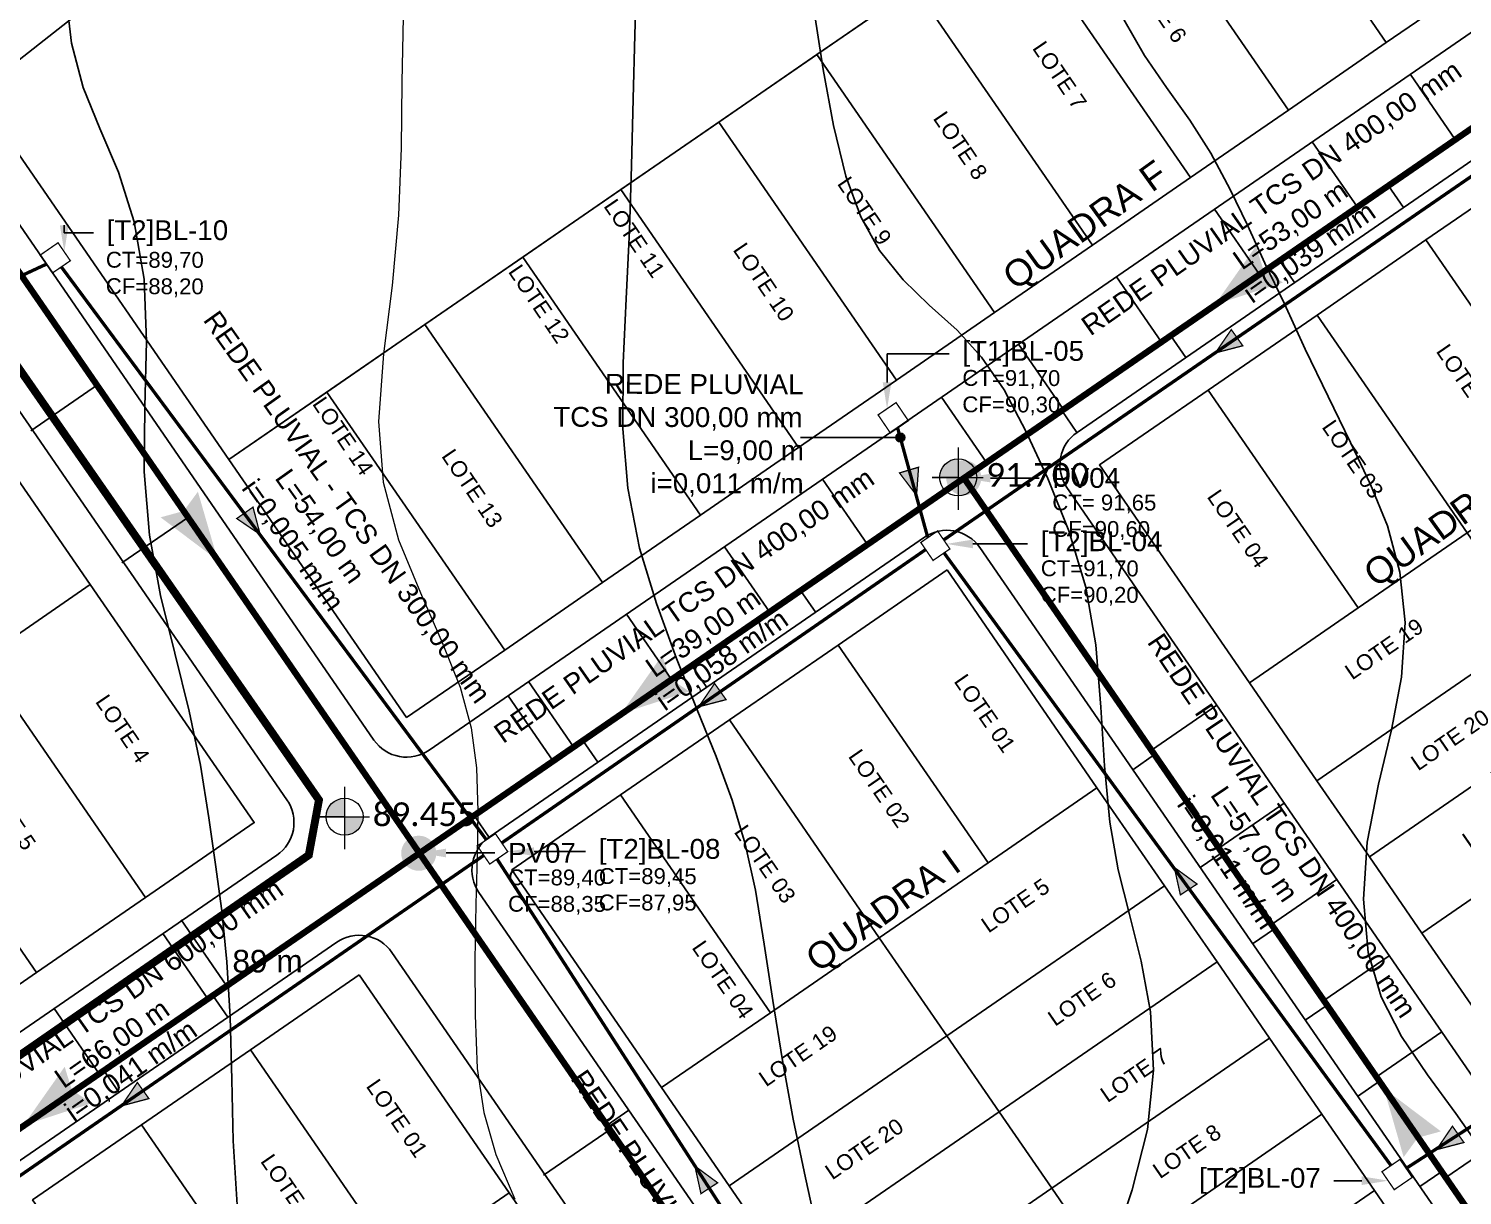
# Model space of a CAD drawing. Header units: metres. Extents: x 544427 to 544924, y 6774966 to 6775444.
# Drawn here: x 544690.2 to 544798.7, y 6775254.7 to 6775343 of the extents above; entities that cross this region are included whole.
import ezdxf
from ezdxf import colors
from ezdxf.entities.mleader import LeaderData, LeaderLine
from ezdxf.enums import TextEntityAlignment as Align
from ezdxf.math import Vec2, Vec3

# ---------------------------------------------------------------- set-up
doc = ezdxf.new("R2010")
doc.units = ezdxf.units.M
for name, color, linetype in [('AREA LOTE', 11, 'Continuous'), ('BL Pluvial', 6, 'Continuous'), ("BL'S", 5, 'Continuous'), ('COTA CURVA', 1, 'Continuous'), ('COTA LOTE', 23, 'Continuous'), ('COTAS QUADRA', 23, 'Continuous'), ('CURVAS MAIORES', 8, 'Continuous'), ('CURVAS MENORES', 8, 'Continuous'), ('DIV CALÇADAS', 8, 'Continuous'), ('LOTE', 8, 'Continuous'), ('MARCO', 7, 'Continuous'), ('PDF7_Texto', 1, 'Continuous'), ('PV CLOACAL', 12, 'Continuous'), ('REDE CLOACAL', 12, 'Continuous'), ('TEXTO CLOACAL', 4, 'Continuous'), ('TEXTOS @ 1', 1, 'Continuous'), ('TEXTOS NORMAIS', 140, 'Continuous'), ('VÉRTICE', 7, 'Continuous'), ('ÁREA LOTE', 7, 'Continuous')]:
    doc.layers.add(name, color=color, linetype=linetype)
doc.layers.add('REDE PLUVIAL', color=212, linetype='Continuous', plot=False)
doc.styles.add('ARIAL', font='arial.ttf', dxfattribs={"height": 2})
doc.styles.add('escala 1_50', font='arial.ttf', dxfattribs={"height": 1.5})
doc.styles.add('PDF Calibri', font='calibri.ttf')
doc.styles.get("Standard").update_dxf_attribs({"font": 'arial.ttf'})

# ---------------------------------------------------------------- blocks, each defined once
blk = doc.blocks.new('FEATURE')
blk = doc.blocks.new('Quadra H')
at = {"layer": 'LOTE', "flags": 128}
for points in [[(544804.2, 6775332.67), (544815.54, 6775316.2), (544807.31, 6775310.52), (544795.96, 6775327)], [(544795.96, 6775327), (544807.31, 6775310.52), (544799.07, 6775304.85), (544787.73, 6775321.32)], [(544787.73, 6775321.32), (544799.07, 6775304.85), (544790.84, 6775299.18), (544779.49, 6775315.65)], [(544779.49, 6775315.65), (544790.84, 6775299.18), (544782.6, 6775293.51), (544771.26, 6775309.98)], [(544799.07, 6775304.85), (544804.18, 6775297.44), (544787.71, 6775286.09), (544782.6, 6775293.51), (544790.84, 6775299.18)], [(544804.18, 6775297.44), (544808.15, 6775291.68), (544791.68, 6775280.33), (544787.71, 6775286.09)], [(544808.15, 6775291.68), (544812.12, 6775285.91), (544795.65, 6775274.57), (544791.68, 6775280.33)], [(544812.12, 6775285.91), (544816.09, 6775280.15), (544799.62, 6775268.8), (544795.65, 6775274.57)]]:
    blk.add_lwpolyline(points, close=True, dxfattribs=at)
at = {"layer": 'LOTE', "style": 'ARIAL'}
for s, rotation, p in [('LOTE 02', 304.5586, (544799.07, 6775316.16)), ('LOTE 03', 304.5586, (544790.43, 6775310.43)), ('LOTE 04', 304.5586, (544781.74, 6775305.16)), ('LOTE 19', 34.5586, (544792.79, 6775296.07)), ('LOTE 20', 34.5586, (544797.78, 6775289.19)), ('LOTE 21', 34.5586, (544801.67, 6775283.35))]:
    blk.add_text(s, height=1.2, rotation=rotation, dxfattribs=at).set_placement(p, align=Align.MIDDLE_CENTER)
blk = doc.blocks.new('Quadra A')
at = {"layer": 'LOTE', "flags": 128}
for points in [[(544650.47, 6775328.25), (544637.19, 6775330.57), (544629.95, 6775324.74), (544634.91, 6775317.53)], [(544650.47, 6775328.25), (544651.99, 6775327.98), (544655.19, 6775323.36), (544638.72, 6775312.01), (544634.91, 6775317.53)], [(544651.99, 6775327.98), (544679.61, 6775323.15), (544681.75, 6775320.04), (544665.28, 6775308.7), (544662.56, 6775312.65), (544658.87, 6775318), (544655.19, 6775323.36)], [(544655.19, 6775323.36), (544658.87, 6775318), (544642.4, 6775306.66), (544638.72, 6775312.01)], [(544681.75, 6775320.04), (544688.33, 6775310.49), (544671.86, 6775299.15), (544670.5, 6775301.12), (544666.53, 6775306.89), (544665.28, 6775308.7)], [(544658.87, 6775318), (544662.56, 6775312.65), (544646.09, 6775301.31), (544642.4, 6775306.66)], [(544662.56, 6775312.65), (544665.28, 6775308.7), (544666.53, 6775306.89), (544650.06, 6775295.54), (544646.09, 6775301.31)], [(544688.33, 6775310.49), (544694.91, 6775300.94), (544686.68, 6775295.26), (544678.44, 6775289.59), (544674.47, 6775295.36), (544671.86, 6775299.15)], [(544666.53, 6775306.89), (544670.5, 6775301.12), (544654.03, 6775289.78), (544650.06, 6775295.54)], [(544670.5, 6775301.12), (544671.86, 6775299.15), (544674.47, 6775295.36), (544658, 6775284.01), (544654.03, 6775289.78)], [(544694.91, 6775300.94), (544707.31, 6775282.93), (544699.08, 6775277.26), (544686.68, 6775295.26)], [(544674.47, 6775295.36), (544678.44, 6775289.59), (544670.21, 6775283.92), (544661.97, 6775278.25), (544658, 6775284.01)], [(544686.68, 6775295.26), (544699.08, 6775277.26), (544690.84, 6775271.59), (544678.44, 6775289.59)], [(544678.44, 6775289.59), (544690.84, 6775271.59), (544682.61, 6775265.92), (544670.21, 6775283.92)], [(544670.21, 6775283.92), (544682.61, 6775265.92), (544674.37, 6775260.24), (544661.97, 6775278.25)]]:
    blk.add_lwpolyline(points, close=True, dxfattribs=at)
at = {"layer": 'LOTE', "style": 'ARIAL'}
for s, rotation, p in [('LOTE 15', 32.5117, (544637.31, 6775325.25)), ('LOTE 14', 32.5117, (544644.22, 6775321.45)), ('LOTE 13', 32.5117, (544647.79, 6775315.8)), ('LOTE 1', 359.8332, (544666.54, 6775314.78)), ('LOTE 12', 32.5117, (544651.21, 6775310.49)), ('LOTE 2', 32.5117, (544676.81, 6775309.59)), ('LOTE 11', 32.5117, (544659.92, 6775306.25)), ('LOTE 10', 32.5117, (544664.33, 6775300.75)), ('LOTE 3', 32.5117, (544683.39, 6775300.04)), ('LOTE 9', 32.5117, (544664.25, 6775292.57)), ('LOTE 8', 32.5117, (544672.48, 6775292.55)), ('LOTE 4', 304.1534, (544697.36, 6775290.03)), ('LOTE 5', 304.1534, (544688.76, 6775283.43, 90.73)), ('LOTE 6', 304.1534, (544681.21, 6775278.49)), ('LOTE 7', 304.1534, (544672.88, 6775273.23))]:
    blk.add_text(s, height=1.2, rotation=rotation, dxfattribs=at).set_placement(p, align=Align.MIDDLE_CENTER)
blk = doc.blocks.new('Quadra I')
at = {"layer": 'LOTE', "flags": 128}
for points in [[(544759.73, 6775302.04), (544771.07, 6775285.57), (544762.84, 6775279.89), (544751.49, 6775296.36)], [(544751.49, 6775296.36), (544762.84, 6775279.89), (544754.6, 6775274.22), (544743.26, 6775290.69)], [(544743.26, 6775290.69), (544754.6, 6775274.22), (544746.37, 6775268.55), (544735.02, 6775285.02)], [(544735.02, 6775285.02), (544746.37, 6775268.55), (544738.13, 6775262.88), (544726.79, 6775279.35)], [(544771.07, 6775285.57), (544776.18, 6775278.15), (544759.71, 6775266.81), (544754.6, 6775274.22), (544762.84, 6775279.89)], [(544776.18, 6775278.15), (544780.15, 6775272.39), (544763.68, 6775261.04), (544759.71, 6775266.81)], [(544754.6, 6775274.22), (544759.71, 6775266.81), (544743.24, 6775255.46), (544738.13, 6775262.88), (544746.37, 6775268.55)], [(544780.15, 6775272.39), (544784.12, 6775266.62), (544767.65, 6775255.28), (544763.68, 6775261.04)], [(544759.71, 6775266.81), (544763.68, 6775261.04), (544747.21, 6775249.7), (544743.24, 6775255.46)], [(544784.12, 6775266.62), (544788.09, 6775260.86), (544771.62, 6775249.51), (544767.65, 6775255.28)], [(544763.68, 6775261.04), (544767.65, 6775255.28), (544751.18, 6775243.93), (544747.21, 6775249.7)], [(544788.09, 6775260.86), (544792.06, 6775255.09), (544775.59, 6775243.75), (544771.62, 6775249.51)], [(544767.65, 6775255.28), (544771.62, 6775249.51), (544755.15, 6775238.17), (544751.18, 6775243.93)], [(544792.06, 6775255.09), (544796.03, 6775249.33), (544779.56, 6775237.98), (544775.59, 6775243.75)]]:
    blk.add_lwpolyline(points, close=True, dxfattribs=at)
at = {"layer": 'LOTE', "style": 'ARIAL'}
for s, rotation, p in [('LOTE 01', 304.5586, (544762.59, 6775291.2)), ('LOTE 02', 304.5586, (544754.6, 6775285.52)), ('LOTE 03', 304.5586, (544745.96, 6775279.8)), ('LOTE 5', 34.5586, (544764.89, 6775276.66)), ('LOTE 04', 304.5586, (544742.77, 6775271.05)), ('LOTE 6', 34.5586, (544769.93, 6775269.6)), ('LOTE 19', 34.5586, (544748.45, 6775265.29)), ('LOTE 7', 34.5586, (544773.9, 6775263.83)), ('LOTE 20', 34.5586, (544753.46, 6775258.25)), ('LOTE 8', 34.5586, (544777.87, 6775258.07))]:
    blk.add_text(s, height=1.2, rotation=rotation, dxfattribs=at).set_placement(p, align=Align.MIDDLE_CENTER)
blk = doc.blocks.new('Quadra J')
at = {"layer": 'LOTE', "flags": 128}
for points in [[(544715.26, 6775271.4), (544726.6, 6775254.93), (544718.37, 6775249.26), (544707.02, 6775265.73)], [(544707.02, 6775265.73), (544718.37, 6775249.26), (544710.13, 6775243.59), (544698.78, 6775260.06)], [(544698.78, 6775260.06), (544710.13, 6775243.59), (544701.89, 6775237.92), (544690.55, 6775254.39)], [(544726.6, 6775254.93), (544731.71, 6775247.52), (544715.24, 6775236.18), (544710.13, 6775243.59), (544718.37, 6775249.26)]]:
    blk.add_lwpolyline(points, close=True, dxfattribs=at)
at = {"layer": 'LOTE', "style": 'ARIAL'}
for s, p in [('LOTE 01', (544718.12, 6775260.57)), ('LOTE 02', (544710.13, 6775254.89))]:
    blk.add_text(s, height=1.2, rotation=304.5586, dxfattribs=at).set_placement(p, align=Align.MIDDLE_CENTER)
blk = doc.blocks.new('ELEV')
at = {"layer": 'TEXTOS @ 1', "linetype": 'Continuous', "lineweight": 5}
h = blk.add_hatch(color=8, dxfattribs=at)
h.dxf.hatch_style = 1
h.paths.add_polyline_path([(2324.613, 356.928), (2323.679, 356.928), (2323.679, 355.994, 0.414214)])
h.paths.add_polyline_path([(2323.679, 357.861, 0.414214), (2322.745, 356.928), (2323.679, 356.928), (2323.679, 357.022)])
for points in [[(2323.679, 358.438), (2323.679, 357.022), (2323.679, 355.286)], [(2323.679, 356.928), (2322.361, 356.928), (2324.937, 356.928)]]:
    blk.add_lwpolyline(points, dxfattribs=at)
blk.add_circle((2323.679, 356.928), 0.934, dxfattribs=at)
blk = doc.blocks.new('Quadra F')
at = {"layer": 'LOTE', "flags": 128}
for points in [[(544786.93, 6775366.55), (544800.38, 6775347.03), (544792.96, 6775341.93), (544779.52, 6775361.45)], [(544779.52, 6775361.45), (544792.96, 6775341.93), (544785.55, 6775336.82), (544772.11, 6775356.34)], [(544772.11, 6775356.34), (544785.55, 6775336.82), (544778.14, 6775331.72), (544764.7, 6775351.24)], [(544764.7, 6775351.24), (544778.14, 6775331.72), (544770.73, 6775326.61), (544757.28, 6775346.13)], [(544757.28, 6775346.13), (544770.73, 6775326.61), (544763.32, 6775321.51), (544749.87, 6775341.03)], [(544749.87, 6775341.03), (544763.32, 6775321.51), (544755.9, 6775316.4), (544742.46, 6775335.92)], [(544742.46, 6775335.92), (544755.9, 6775316.4), (544748.49, 6775311.3), (544735.05, 6775330.81)], [(544735.05, 6775330.81), (544748.49, 6775311.3), (544741.08, 6775306.19), (544727.64, 6775325.71)], [(544727.64, 6775325.71), (544741.08, 6775306.19), (544733.67, 6775301.09), (544720.22, 6775320.6)], [(544720.22, 6775320.6), (544733.67, 6775301.09), (544726.26, 6775295.98), (544712.81, 6775315.5)], [(544712.81, 6775315.5), (544726.26, 6775295.98), (544718.84, 6775290.88), (544705.4, 6775310.39)]]:
    blk.add_lwpolyline(points, close=True, dxfattribs=at)
at = {"layer": 'LOTE', "style": 'ARIAL'}
for s, p in [('LOTE 6', (544775.82, 6775344.51)), ('LOTE 7', (544768.25, 6775339.46)), ('LOTE 8', (544760.74, 6775334.15)), ('LOTE 9', (544753.49, 6775329.21)), ('LOTE 11', (544736.08, 6775327.13, -184)), ('LOTE 10', (544745.86, 6775323.82)), ('LOTE 12', (544728.86, 6775322.17)), ('LOTE 14', (544714.04, 6775312.17)), ('LOTE 13', (544723.81, 6775308.22))]:
    blk.add_text(s, height=1.2, rotation=304.1534, dxfattribs=at).set_placement(p, align=Align.MIDDLE_CENTER)

msp = doc.modelspace()

# ---------------------------------------------------------------- hatches: boundary and pattern name
at = {"layer": 'BL Pluvial'}
h = msp.add_hatch(color=256, dxfattribs=at)
h.dxf.hatch_style = 1
h.paths.add_polyline_path([(544781.23, 6775320.22), (544780.06, 6775318.49), (544782.1, 6775319)])
h = msp.add_hatch(color=256, dxfattribs=at)
h.dxf.hatch_style = 1
h.paths.add_polyline_path([(544757.57, 6775309.81), (544756.13, 6775309.38), (544757.37, 6775307.74)])
h = msp.add_hatch(color=256, dxfattribs=at)
h.dxf.hatch_style = 1
h.paths.add_polyline_path([(544707.22, 6775306.79), (544705.99, 6775305.93), (544707.72, 6775304.75), (544707.76, 6775304.72)])
h = msp.add_hatch(color=256, dxfattribs=at)
h.dxf.hatch_style = 1
h.paths.add_polyline_path([(544742.14, 6775293.45), (544740.96, 6775291.71), (544743.01, 6775292.23)])
h = msp.add_hatch(color=256, dxfattribs=at)
h.dxf.hatch_style = 1
h.paths.add_polyline_path([(544776.92, 6775279.54), (544776.95, 6775279.41), (544777.38, 6775277.46), (544778.64, 6775278.28)])
h = msp.add_hatch(color=256, dxfattribs=at)
h.dxf.hatch_style = 1
h.paths.add_polyline_path([(544698.47, 6775263.27), (544697.3, 6775261.54), (544699.34, 6775262.05)])
h = msp.add_hatch(color=256, dxfattribs=at)
h.dxf.hatch_style = 1
h.paths.add_polyline_path([(544797.96, 6775259.96), (544796.76, 6775258.19), (544798.83, 6775258.73)])
h = msp.add_hatch(color=256, dxfattribs=at)
h.dxf.hatch_style = 1
h.paths.add_polyline_path([(544740.66, 6775256.94), (544740.65, 6775256.95), (544741.11, 6775254.86), (544742.37, 6775255.68)])
at = {"layer": 'COTAS QUADRA'}
h = msp.add_hatch(color=256, dxfattribs=at)
h.dxf.hatch_style = 1
h.paths.add_polyline_path([(544755.85, 6775312.09, 0.103459), (544755.87, 6775311.95), (544756.51, 6775312.17, 0.812482)])
h = msp.add_hatch(color=256, dxfattribs=at)
h.dxf.hatch_style = 1
h.paths.add_polyline_path([(544756.19, 6775312.06), (544755.87, 6775311.95, 0.448835), (544756.34, 6775311.75)])
h = msp.add_hatch(color=256, dxfattribs=at)
h.dxf.hatch_style = 1
h.paths.add_polyline_path([(544756.53, 6775312.03, 0.103459), (544756.51, 6775312.17), (544756.19, 6775312.06), (544756.34, 6775311.75, 0.266473)])
at = {"layer": 'PV CLOACAL'}
h = msp.add_hatch(color=256, dxfattribs=at)
h.dxf.hatch_style = 1
edge = h.paths.add_edge_path()
edge.add_arc((544760.99, 6775309.01), 1.33, 0, 360)
h = msp.add_hatch(color=256, dxfattribs=at)
h.dxf.hatch_style = 1
edge = h.paths.add_edge_path()
edge.add_arc((544719.76, 6775280.61), 1.33, 0, 360)
at = {"layer": 'REDE CLOACAL'}
for points in [[(544783.64, 6775324.81), (544783.1, 6775326.54), (544779.99, 6775322.11), (544785.14, 6775323.78)], [(544701.98, 6775306.5), (544700.23, 6775306.02), (544704.56, 6775302.76), (544703.05, 6775307.96)], [(544738.72, 6775293.87), (544738.19, 6775295.6), (544735.07, 6775291.17), (544740.22, 6775292.85)], [(544693.51, 6775262.72), (544692.97, 6775264.46), (544689.85, 6775260.02), (544695.01, 6775261.7)], [(544795.34, 6775259.09), (544797.09, 6775259.57), (544792.77, 6775262.83), (544794.27, 6775257.62)]]:
    msp.add_hatch(color=256, dxfattribs=at).paths.add_polyline_path(points)

# ---------------------------------------------------------------- linework, layer by layer
at = {"layer": 'BL Pluvial', "const_width": 0.1}
for points in [[(544692.04, 6775324.5), (544693.4, 6775325.43), (544692.47, 6775326.79), (544691.11, 6775325.85)], [(544755.44, 6775312.4), (544756.8, 6775313.33), (544755.87, 6775314.7), (544754.51, 6775313.77)], [(544758.67, 6775302.76), (544759.94, 6775303.63), (544759.01, 6775304.99), (544757.74, 6775304.12)], [(544725.13, 6775279.79), (544726.49, 6775280.73), (544725.56, 6775282.09), (544724.19, 6775281.16)], [(544793.56, 6775255.16), (544794.92, 6775256.09), (544793.99, 6775257.45), (544792.63, 6775256.52)]]:
    msp.add_lwpolyline(points, close=True, dxfattribs=at)
at = {"layer": 'COTAS QUADRA', "flags": 128}
msp.add_lwpolyline([(544748.63, 6775312.06), (544756.19, 6775312.06)], dxfattribs=at)
at = {"layer": 'COTAS QUADRA'}
msp.add_circle((544756.19, 6775312.06), 0.338, dxfattribs=at)
at = {"layer": 'CURVAS MAIORES', "lineweight": 5}
msp.add_polyline3d([(544718.57, 6775343.85, 90), (544718.47, 6775338.95, 90), (544718.44, 6775333.94, 90), (544718.23, 6775328.87, 90), (544717.74, 6775323.57, 90), (544717.1, 6775318.39, 90), (544716.71, 6775313.26, 90), (544717.06, 6775308.69, 90), (544718.23, 6775304.33, 90), (544719.88, 6775300.32, 90), (544721.53, 6775296.56, 90), (544722.9, 6775293.17, 90), (544723.73, 6775290.09, 90), (544724.14, 6775287.06, 90), (544724.22, 6775283.8, 90), (544724.17, 6775280.39, 90), (544724.08, 6775276.75, 90), (544724.01, 6775272.53, 90), (544724.02, 6775268.37, 90), (544724.19, 6775264.32, 90), (544724.69, 6775260.99, 90), (544725.6, 6775257.81, 90), (544727.04, 6775254.44, 90)], dxfattribs=at)
at = {"layer": 'CURVAS MENORES'}
for points in [[(544736.27, 6775347.63, 91), (544736.11, 6775342.53, 91), (544735.98, 6775337.69, 91), (544735.86, 6775332.6, 91), (544735.7, 6775327.72, 91), (544735.45, 6775322.55, 91), (544735.23, 6775317.7, 91), (544735.2, 6775312.72, 91), (544735.58, 6775308.22, 91), (544736.47, 6775303.7, 91), (544737.75, 6775299.49, 91), (544739.27, 6775295.34, 91), (544740.83, 6775291.47, 91), (544742.25, 6775287.93, 91), (544743.48, 6775284.62, 91), (544744.46, 6775281.33, 91), (544745.23, 6775277.81, 91), (544745.9, 6775273.74, 91), (544746.54, 6775269.46, 91), (544747.27, 6775264.93, 91), (544748.09, 6775260.49, 91), (544749.03, 6775256.05, 91), (544750, 6775251.58, 91)], [(544693.01, 6775345.97, 89), (544693.48, 6775341.89, 89), (544694.38, 6775338.53, 89), (544695.63, 6775335.43, 89), (544697.04, 6775332.12, 89), (544698.24, 6775328.37, 89), (544698.98, 6775324.04, 89), (544699.15, 6775319.33, 89), (544699.03, 6775314.37, 89), (544698.99, 6775309.46, 89), (544699.38, 6775304.67, 89), (544700.22, 6775300.1, 89), (544701.3, 6775295.74, 89), (544702.39, 6775291.37, 89), (544703.24, 6775287.27, 89), (544703.89, 6775283.29, 89), (544704.39, 6775279.76, 89), (544704.85, 6775276.26, 89), (544705.25, 6775272.4, 89), (544705.5, 6775268.24, 89), (544705.62, 6775263.5, 89), (544705.72, 6775258.86, 89), (544706.02, 6775254.02, 89)], [(544749.66, 6775344.47, 92), (544750.35, 6775339.91, 92), (544751.14, 6775335.67, 92), (544752.08, 6775331.84, 92), (544753.21, 6775328.75, 92), (544754.61, 6775326.2, 92), (544756.41, 6775323.99, 92), (544758.37, 6775322.07, 92), (544760.49, 6775320.17, 92), (544762.33, 6775318.14, 92), (544764.04, 6775315.67, 92), (544765.68, 6775312.55, 92), (544767.36, 6775308.96, 92), (544768.95, 6775305.01, 92), (544770.22, 6775300.75, 92), (544770.98, 6775296.37, 92), (544771.35, 6775291.66, 92), (544771.63, 6775287.21, 92), (544772.04, 6775282.97, 92), (544772.68, 6775279.36, 92), (544773.52, 6775275.98, 92), (544774.41, 6775272.45, 92), (544775.12, 6775268.62, 92), (544775.34, 6775264.21, 92), (544774.88, 6775259.71, 92), (544773.73, 6775255.16, 92), (544772.31, 6775250.86, 92)], [(544773.11, 6775343.68, 93), (544774.67, 6775340.96, 93), (544776.34, 6775338.53, 93), (544778.1, 6775336.06, 93), (544779.68, 6775333.58, 93), (544781.15, 6775330.83, 93), (544782.46, 6775328.13, 93), (544783.78, 6775325.25, 93), (544785.26, 6775322.17, 93), (544786.83, 6775318.75, 93), (544788.56, 6775315.17, 93), (544790.24, 6775311.69, 93), (544791.76, 6775308.5, 93), (544793.05, 6775305.37, 93), (544793.99, 6775301.88, 93), (544794.38, 6775298.06, 93), (544794.12, 6775293.94, 93), (544793.36, 6775289.94, 93), (544792.36, 6775285.84, 93), (544791.51, 6775281.44, 93), (544791.23, 6775277.14, 93), (544791.59, 6775273.1, 93), (544792.57, 6775269.75, 93), (544794.11, 6775266.74, 93), (544796.08, 6775263.84, 93), (544798.23, 6775260.93, 93), (544800.13, 6775258.19, 93)]]:
    msp.add_polyline3d(points, dxfattribs=at)
at = {"layer": 'DIV CALÇADAS', "flags": 128}
for points in [[(544648.58, 6775339.74), (544684.81, 6775333.41, -0.201311), (544686.77, 6775332.16), (544716.37, 6775289.17, 0.414214), (544720.55, 6775288.41), (544824.83, 6775360.24)], [(544836.86, 6775209.45), (544768.79, 6775308.28, -0.414214), (544769.56, 6775312.45), (544802.5, 6775335.14, -0.414214), (544806.67, 6775334.37), (544874.74, 6775235.54)], [(544640.29, 6775333.07), (544680.13, 6775326.11, -0.201311), (544682.08, 6775324.86), (544709.79, 6775284.64, -0.414214), (544709.02, 6775280.46), (544676.07, 6775257.77, -0.414214), (544671.9, 6775258.54), (544627.48, 6775323.03)], [(544792.38, 6775178.82), (544724.31, 6775277.64, -0.414214), (544725.08, 6775281.82), (544758.03, 6775304.51, -0.414214), (544762.2, 6775303.74), (544830.27, 6775204.91)], [(544747.91, 6775148.19), (544679.84, 6775247.01, -0.414214), (544680.61, 6775251.19), (544713.55, 6775273.88, -0.414214), (544717.73, 6775273.11), (544785.8, 6775174.28)]]:
    msp.add_lwpolyline(points, format="xyb", dxfattribs=at)
at = {"layer": 'LOTE', "flags": 128}
for points in [[(544781.51, 6775412.96), (544760.2, 6775438.89), (544722.13, 6775405.03), (544651.51, 6775342.28), (544684.3, 6775336.55)], [(544807.82, 6775380.94), (544781.51, 6775412.96), (544684.3, 6775336.55), (544687.81, 6775335.93), (544689.52, 6775333.44), (544705.4, 6775310.39)]]:
    msp.add_lwpolyline(points, close=True, dxfattribs=at)
at = {"layer": 'REDE CLOACAL'}
for p, q in [((544794.26, 6775329.46), (544793.12, 6775331.11)), ((544786.02, 6775323.79), (544784.89, 6775325.44)), ((544777.79, 6775318.12), (544776.65, 6775319.76)), ((544690.42, 6775312.57), (544695.45, 6775316.04)), ((544769.55, 6775312.44), (544768.42, 6775314.09)), ((544697.3, 6775302.58), (544702.33, 6775306.04)), ((544749.79, 6775298.83), (544748.65, 6775300.48)), ((544741.55, 6775293.16), (544740.42, 6775294.81)), ((544780.13, 6775291.81), (544775.19, 6775288.4)), ((544733.31, 6775287.49), (544732.18, 6775289.13)), ((544773.77, 6775286.93), (544775.43, 6775288.08)), ((544785.24, 6775284.39), (544780.3, 6775280.99)), ((544725.08, 6775281.81), (544723.94, 6775283.46)), ((544778.87, 6775279.52), (544780.54, 6775280.67)), ((544789.21, 6775278.63), (544784.27, 6775275.22)), ((544782.84, 6775273.75), (544784.51, 6775274.9)), ((544793.18, 6775272.86), (544788.24, 6775269.46)), ((544705.31, 6775268.2), (544704.18, 6775269.85)), ((544786.81, 6775267.99), (544788.48, 6775269.13)), ((544797.15, 6775267.1), (544792.21, 6775263.7)), ((544697.08, 6775262.53), (544695.94, 6775264.17)), ((544790.78, 6775262.22), (544792.45, 6775263.37)), ((544735.66, 6775261.17), (544734.01, 6775260.04)), ((544729.2, 6775256.26), (544734.23, 6775259.72)), ((544802.4, 6775259.47), (544797.46, 6775256.07)), ((544795.49, 6775255.4), (544797.15, 6775256.54))]:
    msp.add_line(p, q, dxfattribs=at)
at = {"layer": 'REDE CLOACAL', "const_width": 0.481, "flags": 128}
for points in [[(544489.24, 6775121.8), (544824.09, 6775352.44)], [(544489.24, 6775121.8), (544824.09, 6775352.44)], [(544787.17, 6775182.87), (544687.47, 6775327.55)], [(544787.17, 6775182.87), (544687.47, 6775327.55)], [(544828.35, 6775211.23), (544761.01, 6775308.99)], [(544828.35, 6775211.23), (544761.01, 6775308.99)]]:
    msp.add_lwpolyline(points, dxfattribs=at)
at = {"layer": 'REDE CLOACAL', "flags": 128}
for points in [[(544794.78, 6775339.53), (544798.18, 6775334.59)], [(544794.78, 6775339.53), (544798.18, 6775334.59)], [(544787.36, 6775334.43), (544790.77, 6775329.49)], [(544787.36, 6775334.43), (544790.77, 6775329.49)], [(544779.95, 6775329.32), (544783.36, 6775324.38)], [(544779.95, 6775329.32), (544783.36, 6775324.38)], [(544772.54, 6775324.22), (544775.94, 6775319.28)], [(544772.54, 6775324.22), (544775.94, 6775319.28)], [(544765.13, 6775319.11), (544768.53, 6775314.17)], [(544765.13, 6775319.11), (544768.53, 6775314.17)], [(544759.3, 6775315.1), (544762.7, 6775310.16)], [(544759.3, 6775315.1), (544762.7, 6775310.16)], [(544750.3, 6775308.9), (544753.71, 6775303.96)], [(544750.3, 6775308.9), (544753.71, 6775303.96)], [(544742.89, 6775303.8), (544746.3, 6775298.86)], [(544742.89, 6775303.8), (544746.3, 6775298.86)], [(544735.48, 6775298.69), (544738.88, 6775293.75)], [(544735.48, 6775298.69), (544738.88, 6775293.75)], [(544728.07, 6775293.59), (544731.47, 6775288.65)], [(544728.07, 6775293.59), (544731.47, 6775288.65)], [(544726.53, 6775292.53), (544729.93, 6775287.58)], [(544726.53, 6775292.53), (544729.93, 6775287.58)], [(544701.78, 6775275.57), (544705.19, 6775270.63)], [(544701.78, 6775275.57), (544705.19, 6775270.63)], [(544700.4, 6775274.53), (544703.81, 6775269.59)], [(544700.4, 6775274.53), (544703.81, 6775269.59)], [(544692.17, 6775268.86), (544695.57, 6775263.92)], [(544692.17, 6775268.86), (544695.57, 6775263.92)]]:
    msp.add_lwpolyline(points, dxfattribs=at)
at = {"layer": 'REDE CLOACAL', "color": 104, "const_width": 0.6, "flags": 128}
msp.add_lwpolyline([(544505.03, 6775137.53), (544711.44, 6775280.47), (544712.21, 6775284.64), (544682.39, 6775327.53), (544641.98, 6775334.43)], dxfattribs=at)
at = {"layer": 'REDE PLUVIAL', "const_width": 0.25, "flags": 128}
for points in [[(544802.68, 6775334.08), (544759.47, 6775304.31)], [(544684.22, 6775321.75), (544691.58, 6775325.17)], [(544692.72, 6775324.96), (544724.88, 6775281.62)], [(544755.98, 6775312.81), (544758.26, 6775304.52)], [(544758.09, 6775303.57), (544726.04, 6775281.39)], [(544759.5, 6775303.33), (544793.31, 6775256.99)], [(544801.24, 6775261.15), (544794.46, 6775256.77)]]:
    msp.add_lwpolyline(points, dxfattribs=at)
at = {"layer": 'REDE PLUVIAL', "const_width": 0.1, "flags": 128}
for points in [[(544782.1, 6775319), (544780.03, 6775318.46), (544781.23, 6775320.22)], [(544756.13, 6775309.38), (544757.42, 6775307.68), (544757.57, 6775309.81)], [(544705.99, 6775305.93), (544707.76, 6775304.72), (544707.22, 6775306.79)], [(544743.01, 6775292.23), (544740.94, 6775291.69), (544742.14, 6775293.45)], [(544777.38, 6775277.46), (544776.92, 6775279.54), (544778.64, 6775278.28)], [(544798.83, 6775258.73), (544796.76, 6775258.19), (544797.96, 6775259.96)]]:
    msp.add_lwpolyline(points, close=True, dxfattribs=at)
at = {"layer": 'REDE PLUVIAL', "const_width": 0.25, "elevation": -90.73, "flags": 128}
for points in [[(544724.68, 6775280.45), (544670.37, 6775242.94)], [(544757.13, 6775231.4), (544725.7, 6775280.15)]]:
    msp.add_lwpolyline(points, dxfattribs=at)
at = {"layer": 'REDE PLUVIAL', "const_width": 0.1, "elevation": -90.73, "flags": 128}
for points in [[(544699.34, 6775262.05), (544697.27, 6775261.5), (544698.47, 6775263.27)], [(544741.11, 6775254.86), (544740.65, 6775256.95), (544742.37, 6775255.68)]]:
    msp.add_lwpolyline(points, close=True, dxfattribs=at)

# ---------------------------------------------------------------- block references
at = {"layer": 'COTA CURVA', "lineweight": 5}
ref = msp.add_blockref('FEATURE', (544705.66, 6775271.59, 89), dxfattribs=dict(at, xscale=2, yscale=2, zscale=2))
ref.add_attrib('NAME', '89 m', (544705.66, 6775271.59, 89), dxfattribs={"color": 7, "height": 1.712})
at = {"layer": 'MARCO', "color": 2}
msp.add_blockref('Quadra H', (0, 0), dxfattribs=at)
at = {"layer": 'MARCO'}
msp.add_blockref('Quadra I', (0, 0), dxfattribs=at)
at = {"layer": 'TEXTOS @ 1', "color": 5, "linetype": 'Continuous', "lineweight": 5, "xscale": 1.5, "yscale": 1.5, "zscale": 1.5}
for p in [(541275.05, 6774773.65), (541228.63, 6774747.98)]:
    msp.add_blockref('ELEV', p, dxfattribs=at)
at = {"layer": 'VÉRTICE'}
msp.add_blockref('Quadra A', (0, 0), dxfattribs=at)
at = {"layer": 'ÁREA LOTE'}
for name in ['Quadra F', 'Quadra J']:
    msp.add_blockref(name, (0, 0), dxfattribs=at)

# ---------------------------------------------------------------- texts
at = {"layer": 'AREA LOTE', "color": 8, "char_height": 2, "attachment_point": 1, "rotation": 35.6818, "style": 'ARIAL'}
for s, insert in [('QUADRA F', (544763.71, 6775324.75)), ('QUADRA H', (544791.01, 6775302.26)), ('QUADRA I', (544748.8, 6775273.15, 91))]:
    msp.add_mtext_dynamic_manual_height_columns(s, width=441.0719, gutter_width=10, heights=[0.29], dxfattribs=dict(at, insert=insert))
at = {"layer": 'COTA LOTE', "char_height": 1.2, "attachment_point": 1, "rotation": 359.867, "style": 'escala 1_50'}
for s, width, insert in [('CT= 91,65\\PCF=90,60', 8.4893, (544767.69, 6775307.75)), ('CT=89,40\\PCF=88,35', 9.3794, (544726.52, 6775279.39))]:
    msp.add_mtext_dynamic_manual_height_columns(s, width=width, gutter_width=17.5, heights=[0], dxfattribs=dict(at, insert=insert))
at = {"layer": 'COTAS QUADRA', "char_height": 1.2, "attachment_point": 1, "rotation": 359.867, "style": 'escala 1_50'}
for s, width, insert in [('CT=89,70\\PCF=88,20', 8.959, (544696.09, 6775326.11)), ('CT=91,70\\PCF=90,30', 9.0408, (544760.89, 6775317.17)), ('CT=91,70\\PCF=90,20', 10.3099, (544766.82, 6775302.77)), ('CT=89,45\\PCF=87,95', 8.3578, (544733.38, 6775279.49))]:
    msp.add_mtext_dynamic_manual_height_columns(s, width=width, gutter_width=17.5, heights=[0], dxfattribs=dict(at, insert=insert))
at = {"layer": 'PDF7_Texto', "linetype": 'Continuous', "lineweight": 5, "char_height": 1.796, "attachment_point": 7, "style": 'PDF Calibri'}
for s, insert in [('91.700', (544762.69, 6775308.31)), ('89.455', (544716.28, 6775282.64))]:
    msp.add_mtext(s, dxfattribs=dict(at, insert=insert))
at = {"layer": 'TEXTOS NORMAIS', "char_height": 1.5, "attachment_point": 1, "style": 'escala 1_50'}
for s, width, insert, rotation in [('{\\W7.17535;  }REDE PLUVIAL TCS DN 400,00 mm \\P{\\W8.84756;    }L=53,00 m\\P{\\W8.49497;    }i=0,039 m/m', 50.8804, (544762.87, 6775316.13), 35), ('{\\W0.433664; }REDE PLUVIAL - TCS DN 300,00 mm \\P{\\W7.52417;   }L=54,00 m\\P{\\W7.05405;   }i=0,005 m/m', 35.9555, (544704.47, 6775322.02, -172), 305.3725), ('{\\W8.43927; }REDE PLUVIAL \\P{\\W1.746827; }TCS DN 300,00 mm \\P{\\W9.61067;  }L=9,00 m\\P{\\W7.19942;  }i=0,011 m/m', 19.6974, (544728.93, 6775316.88), 359.867), ('{\\W4.335678; }REDE PLUVIAL TCS DN 400,00 mm \\P{\\W8.45841;   }L=39,00 m\\P{\\W7.98828;   }i=0,058 m/m', 39.219, (544723.21, 6775288.64, 91), 35), ('{\\W2.582168; }REDE PLUVIAL TCS DN 400,00 mm \\P{\\W7.8739;   }L=57,00 m\\P{\\W7.40378;   }i=0,011 m/m', 37.1772, (544775.22, 6775298.66), 304), ('{\\W7.17535;  }REDE PLUVIAL TCS DN 600,00 mm \\P{\\W8.84756;    }L=66,00 m\\P{\\W8.49497;    }i=0,041 m/m', 50.8804, (544673.72, 6775254.22), 35), ('{\\W7.17535;  }REDE PLUVIAL TCS DN 300,00 mm \\P{\\W8.84756;    }L=58,00 m\\P{\\W8.49497;    }i=0,011 m/m', 50.8804, (544727.77, 6775271.33), 304)]:
    msp.add_mtext_dynamic_manual_height_columns(s, width=width, gutter_width=17.5, heights=[0], dxfattribs=dict(at, insert=insert, rotation=rotation))

# ---------------------------------------------------------------- leaders
at = {"layer": "BL'S"}
ml = msp.add_multileader_mtext('Standard', dxfattribs=at)
ml.set_content('[T2]BL-10', color=256)
ml.set_leader_properties()
ml.build(insert=Vec2(0, 0))
ml.multileader.update_dxf_attribs({"dogleg_length": 1, "arrow_head_size": 2})
ctx = ml.context
ctx.base_point, ctx.char_height, ctx.arrow_head_size, ctx.landing_gap_size, ctx.plane_origin = Vec3(544695.14, 6775327.53), 1.5, 2, 1, Vec3(544694.39, 6775326.54)
notes = []
notes.append((ctx, [(0, (1, 1, 0), (544692.94, 6775327.53), (1, 0), 2.2, [(0, [(544692.94, 6775326.11)], 0, [])])]))
ctx.mtext.insert, ctx.mtext.line_spacing_factor, ctx.mtext.line_spacing_style, ctx.mtext.flow_direction = Vec3(544696.14, 6775328.49), 0.4, 2, 5
ml = msp.add_multileader_mtext('Standard', dxfattribs=at)
ml.set_content('[T1]BL-05', color=256)
ml.set_leader_properties()
ml.build(insert=Vec2(0, 0))
ml.multileader.update_dxf_attribs({"dogleg_length": 1, "arrow_head_size": 2})
ctx = ml.context
ctx.base_point, ctx.char_height, ctx.arrow_head_size, ctx.landing_gap_size, ctx.plane_origin = Vec3(544759.89, 6775318.4), 1.5, 2, 1, Vec3(544757.63, 6775315.28)
notes.append((ctx, [(0, (1, 1, 0), (544755.19, 6775318.4), (1, 0), 4.69, [(0, [(544755.19, 6775314.23)], 0, [])])]))
ctx.mtext.insert, ctx.mtext.line_spacing_factor, ctx.mtext.line_spacing_style, ctx.mtext.flow_direction = Vec3(544760.89, 6775319.36), 0.4, 2, 5
ml = msp.add_multileader_mtext('Standard', dxfattribs=at)
ml.set_content('[T2]BL-04', color=256)
ml.set_leader_properties()
ml.build(insert=Vec2(0, 0))
ml.multileader.update_dxf_attribs({"dogleg_length": 1, "arrow_head_size": 2})
ctx = ml.context
ctx.base_point, ctx.char_height, ctx.arrow_head_size, ctx.landing_gap_size, ctx.plane_origin = Vec3(544765.82, 6775304.01), 1.5, 2, 1, Vec3(544760.53, 6775303.46)
notes.append((ctx, [(0, (1, 1, 0), (544764.82, 6775304.01), (1, 0), 1, [(0, [(544759.68, 6775304.01)], 0, [])])]))
ctx.mtext.insert, ctx.mtext.line_spacing_factor, ctx.mtext.line_spacing_style, ctx.mtext.flow_direction = Vec3(544766.82, 6775304.96), 0.4, 2, 5
ml = msp.add_multileader_mtext('Standard', dxfattribs=at)
ml.set_content('[T2]BL-08', color=256)
ml.set_leader_properties()
ml.build(insert=Vec2(0, 0))
ml.multileader.update_dxf_attribs({"dogleg_length": 1, "arrow_head_size": 2})
ctx = ml.context
ctx.base_point, ctx.char_height, ctx.arrow_head_size, ctx.landing_gap_size, ctx.plane_origin = Vec3(544732.38, 6775280.73), 1.5, 2, 1, Vec3(544728.66, 6775282.06)
notes.append((ctx, [(0, (1, 1, 0), (544731.38, 6775280.73), (1, 0), 1, [(0, [(544726.49, 6775280.73)], 0, [])])]))
ctx.mtext.insert, ctx.mtext.line_spacing_factor, ctx.mtext.line_spacing_style, ctx.mtext.flow_direction = Vec3(544733.38, 6775281.69), 0.4, 2, 5
ml = msp.add_multileader_mtext('Standard', dxfattribs=at)
ml.set_content('[T2]BL-07', color=256)
ml.set_leader_properties()
ml.build(insert=Vec2(0, 0))
ml.multileader.update_dxf_attribs({"dogleg_length": 1, "arrow_head_size": 2})
ctx = ml.context
ctx.base_point, ctx.char_height, ctx.arrow_head_size, ctx.landing_gap_size, ctx.plane_origin = Vec3(544778.04, 6775255.84, 185.82), 1.5, 2, 1, Vec3(544800.67, 6775246.51, 185.82)
ctx.text_align_type = 2
notes.append((ctx, [(1, (1, 1, 0), (544790, 6775255.84, 185.82), (-1, 0), 1, [(0, [(544793.1, 6775255.84, 185.82)], 0, [])])]))
ctx.mtext.insert, ctx.mtext.alignment, ctx.mtext.line_spacing_factor, ctx.mtext.line_spacing_style, ctx.mtext.flow_direction = Vec3(544788, 6775256.8, 185.82), 3, 0.4, 2, 5
at = {"layer": 'TEXTO CLOACAL'}
ml = msp.add_multileader_mtext('Standard', dxfattribs=at)
ml.set_content('PV04', color=256)
ml.set_leader_properties()
ml.build(insert=Vec2(0, 0))
ml.multileader.update_dxf_attribs({"dogleg_length": 1, "arrow_head_size": 2})
ctx = ml.context
ctx.base_point, ctx.char_height, ctx.arrow_head_size, ctx.landing_gap_size, ctx.plane_origin = Vec3(544766.69, 6775308.99), 1.5, 2, 1, Vec3(544756.92, 6775298.8)
notes.append((ctx, [(1, (1, 1, 0), (544765.61, 6775308.99), (1, 0), 1.08, [(0, [(544761.01, 6775308.99)], 0, [])])]))
ctx.mtext.insert, ctx.mtext.line_spacing_factor, ctx.mtext.line_spacing_style, ctx.mtext.flow_direction = Vec3(544767.69, 6775309.75), 0.4, 2, 5
ml = msp.add_multileader_mtext('Standard', dxfattribs=at)
ml.set_content('PV07', color=256)
ml.set_leader_properties()
ml.build(insert=Vec2(0, 0))
ml.multileader.update_dxf_attribs({"dogleg_length": 1, "arrow_head_size": 2})
ctx = ml.context
ctx.base_point, ctx.char_height, ctx.arrow_head_size, ctx.landing_gap_size, ctx.plane_origin = Vec3(544725.52, 6775280.63), 1.5, 2, 1, Vec3(544715.74, 6775270.44)
notes.append((ctx, [(1, (1, 1, 0), (544724.43, 6775280.63), (1, 0), 1.08, [(0, [(544719.83, 6775280.63)], 0, [])])]))
ctx.mtext.insert, ctx.mtext.line_spacing_factor, ctx.mtext.line_spacing_style, ctx.mtext.flow_direction = Vec3(544726.52, 6775281.39), 0.4, 2, 5
for ctx, leaders in notes:
    for number, flags, end, landing, length, lines in leaders:
        leader = LeaderData()
        leader.index, (leader.has_last_leader_line, leader.has_dogleg_vector, leader.attachment_direction) = number, flags
        leader.last_leader_point, leader.dogleg_vector, leader.dogleg_length = Vec3(end), Vec3(landing), length
        for number, points, colour, breaks in lines:
            line = LeaderLine()
            line.index, line.vertices, line.color, line.breaks = number, Vec3.list(points), colors.encode_raw_color(colour), breaks
            leader.lines.append(line)
        ctx.leaders.append(leader)

doc.saveas('drawing.dxf')
